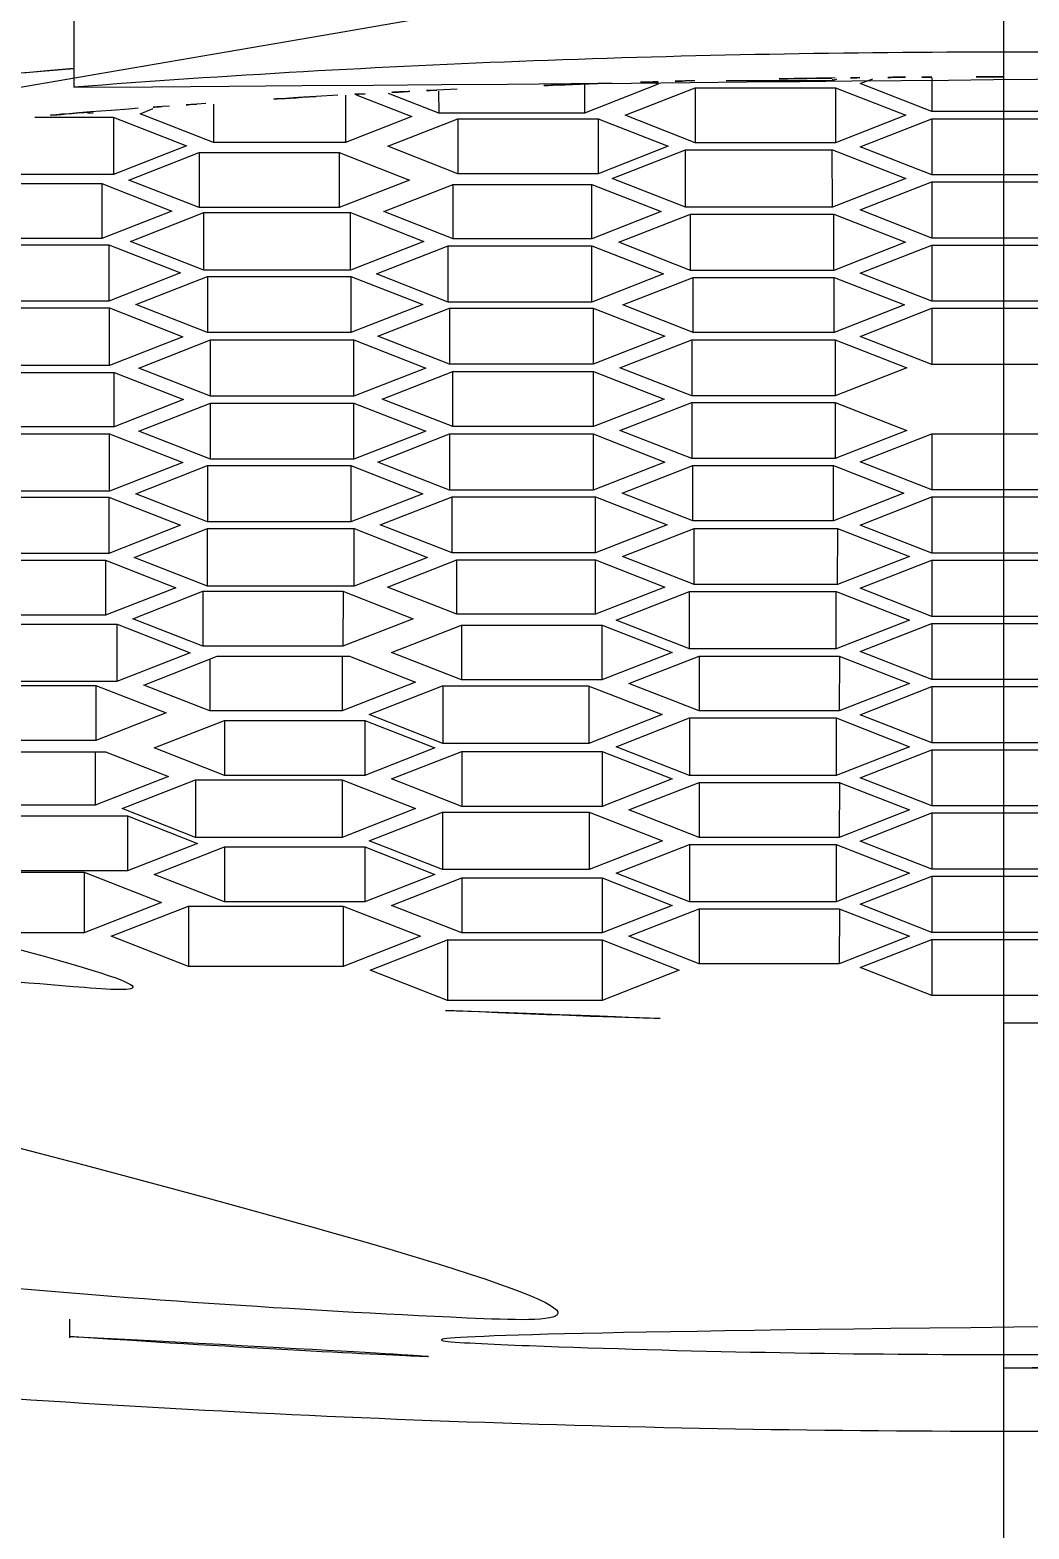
# Model space of a CAD drawing. Extents: x 16296660632 to 16296672714, y -37409619871 to -37409617455.
# Drawn here: x 16296672306.035 to 16296672309.251, y -37409617779.189 to -37409617774.366 of the extents above; entities that cross this region are included whole.
import ezdxf

# ---------------------------------------------------------------- set-up
doc = ezdxf.new("R2010")
doc.units = 0
doc.header["$LTSCALE"] = 10
doc.header["$MEASUREMENT"] = 0
doc.linetypes.add('ACAD_ISO08W100', pattern=[36, 24, -3, 6, -3])
doc.layers.get('0').update_dxf_attribs({"linetype": 'CONTINUOUS'})
doc.layers.add('02___PRT_ALL_AXES', color=7, linetype='CONTINUOUS')

msp = doc.modelspace()

# ---------------------------------------------------------------- linework, layer by layer
at = {"color": 1, "linetype": 'ACAD_ISO08W100'}
msp.add_line((16296672309.16987, -37409617879.889519), (16296672309.16987, -37409617691.184967), dxfattribs=at)
at = {"color": 7, "linetype": 'Continuous'}
for p, q in [((16296672306.176279, -37409617774.108276), (16296672306.176279, -37409617774.550423)), ((16296672307.35092, -37409617774.563232), (16296672307.35096, -37409617774.633377)), ((16296672307.820499, -37409617774.542938), (16296672307.820539, -37409617774.633377)), ((16296672308.057989, -37409617774.540459), (16296672307.820539, -37409617774.633377)), ((16296672307.951229, -37409617774.640633), (16296672308.176991, -37409617774.552277)), ((16296672308.040091, -37409617774.533447), (16296672308.057989, -37409617774.540459)), ((16296672308.176901, -37409617774.552277), (16296672308.176991, -37409617774.728981)), ((16296672308.176991, -37409617774.552277), (16296672308.62851, -37409617774.552277)), ((16296672308.61816, -37409617774.529678), (16296672308.275869, -37409617774.529678)), ((16296672308.618151, -37409617774.524803), (16296672308.61816, -37409617774.529678)), ((16296672308.63109, -37409617774.52462), (16296672308.61816, -37409617774.529678)), ((16296672308.628429, -37409617774.552277), (16296672308.62851, -37409617774.728981)), ((16296672308.62851, -37409617774.552277), (16296672308.854271, -37409617774.640633)), ((16296672308.707991, -37409617774.538696), (16296672308.74822, -37409617774.522949)), ((16296672308.938931, -37409617774.629066), (16296672308.707991, -37409617774.538696)), ((16296672308.938931, -37409617774.520233), (16296672308.938931, -37409617774.629066)), ((16296672306.625629, -37409617774.604622), (16296672306.62569, -37409617774.727997)), ((16296672307.05139, -37409617774.576172), (16296672307.05147, -37409617774.727997)), ((16296672307.085529, -37409617774.574699), (16296672307.264351, -37409617774.644676)), ((16296672307.35096, -37409617774.633377), (16296672307.18952, -37409617774.570213)), ((16296672306.051291, -37409617774.646889), (16296672306.302971, -37409617774.646889)), ((16296672306.235649, -37409617774.63443), (16296672306.220619, -37409617774.63443)), ((16296672306.23913, -37409617774.633057), (16296672306.235649, -37409617774.63443)), ((16296672306.302971, -37409617774.646889), (16296672306.539089, -37409617774.739304)), ((16296672306.304211, -37409617774.646889), (16296672306.3043, -37409617774.831177)), ((16296672306.38958, -37409617774.63559), (16296672306.432369, -37409617774.618843)), ((16296672306.62569, -37409617774.727997), (16296672306.38958, -37409617774.63559)), ((16296672307.264351, -37409617774.644676), (16296672307.05147, -37409617774.727997)), ((16296672307.186781, -37409617774.74028), (16296672307.412251, -37409617774.652039)), ((16296672307.820539, -37409617774.633377), (16296672307.35096, -37409617774.633377)), ((16296672307.412251, -37409617774.652039), (16296672307.86434, -37409617774.652039)), ((16296672307.412451, -37409617774.652039), (16296672307.41254, -37409617774.828644)), ((16296672307.86434, -37409617774.652039), (16296672308.090111, -37409617774.740387)), ((16296672307.86454, -37409617774.652039), (16296672307.86463, -37409617774.828644)), ((16296672308.176991, -37409617774.728981), (16296672307.951229, -37409617774.640633)), ((16296672308.854271, -37409617774.640633), (16296672308.62851, -37409617774.728981)), ((16296672308.707991, -37409617774.74205), (16296672308.938931, -37409617774.651672)), ((16296672309.40081, -37409617774.629066), (16296672308.938931, -37409617774.629066)), ((16296672308.938931, -37409617774.651672), (16296672309.40081, -37409617774.651672)), ((16296672308.938931, -37409617774.651672), (16296672308.938931, -37409617774.832443)), ((16296672306.539089, -37409617774.739304), (16296672306.3043, -37409617774.831177)), ((16296672307.05147, -37409617774.727997), (16296672306.62569, -37409617774.727997)), ((16296672307.41254, -37409617774.828644), (16296672307.186781, -37409617774.74028)), ((16296672308.090111, -37409617774.740387), (16296672307.86463, -37409617774.828644)), ((16296672307.9098, -37409617774.843987), (16296672308.14592, -37409617774.751579)), ((16296672308.14592, -37409617774.936394), (16296672308.14583, -37409617774.751579)), ((16296672308.14592, -37409617774.751579), (16296672308.61816, -37409617774.751579)), ((16296672308.62851, -37409617774.728981), (16296672308.176991, -37409617774.728981)), ((16296672308.618151, -37409617774.936394), (16296672308.618059, -37409617774.751579)), ((16296672308.61816, -37409617774.751579), (16296672308.854271, -37409617774.843987)), ((16296672308.938931, -37409617774.832443), (16296672308.707991, -37409617774.74205)), ((16296672306.353889, -37409617774.849083), (16296672306.579941, -37409617774.76062)), ((16296672306.579571, -37409617774.76062), (16296672306.579651, -37409617774.937439)), ((16296672306.579941, -37409617774.76062), (16296672307.03089, -37409617774.76062)), ((16296672307.030519, -37409617774.76062), (16296672307.030609, -37409617774.937439)), ((16296672307.03089, -37409617774.76062), (16296672307.256651, -37409617774.848969)), ((16296672306.3043, -37409617774.831177), (16296672305.829411, -37409617774.831177)), ((16296672306.579651, -37409617774.937439), (16296672306.353889, -37409617774.849083)), ((16296672307.256651, -37409617774.848969), (16296672307.030609, -37409617774.937439)), ((16296672307.86463, -37409617774.828644), (16296672307.41254, -37409617774.828644)), ((16296672308.14592, -37409617774.936394), (16296672307.9098, -37409617774.843987)), ((16296672308.854271, -37409617774.843987), (16296672308.618151, -37409617774.936394)), ((16296672309.40081, -37409617774.832443), (16296672308.938931, -37409617774.832443)), ((16296672305.815201, -37409617774.860382), (16296672306.26672, -37409617774.860382)), ((16296672306.26663, -37409617774.860382), (16296672306.26672, -37409617775.037086)), ((16296672306.26672, -37409617774.860382), (16296672306.492479, -37409617774.948738)), ((16296672307.17403, -37409617774.950706), (16296672307.39728, -37409617774.863327)), ((16296672307.39728, -37409617775.038071), (16296672307.39719, -37409617774.863327)), ((16296672307.39728, -37409617774.863327), (16296672307.843769, -37409617774.863327)), ((16296672307.843769, -37409617775.038071), (16296672307.843679, -37409617774.863327)), ((16296672307.843769, -37409617774.863327), (16296672308.067011, -37409617774.950706)), ((16296672308.707991, -37409617774.945412), (16296672308.938931, -37409617774.855026)), ((16296672308.938931, -37409617774.855026), (16296672309.40081, -37409617774.855026)), ((16296672308.938931, -37409617774.855026), (16296672308.938931, -37409617775.035789)), ((16296672306.492479, -37409617774.948738), (16296672306.26672, -37409617775.037086)), ((16296672307.030609, -37409617774.937439), (16296672306.579651, -37409617774.937439)), ((16296672308.618151, -37409617774.936394), (16296672308.14592, -37409617774.936394)), ((16296672308.938931, -37409617775.035789), (16296672308.707991, -37409617774.945412)), ((16296672306.3585, -37409617775.046356), (16296672306.59462, -37409617774.953949)), ((16296672306.59462, -37409617775.138771), (16296672306.59453, -37409617774.953949)), ((16296672306.59462, -37409617774.953949), (16296672307.06686, -37409617774.953949)), ((16296672307.06686, -37409617775.138771), (16296672307.066771, -37409617774.953949)), ((16296672307.06686, -37409617774.953949), (16296672307.30298, -37409617775.046356)), ((16296672307.39728, -37409617775.038071), (16296672307.17403, -37409617774.950706)), ((16296672308.067011, -37409617774.950706), (16296672307.843769, -37409617775.038071)), ((16296672307.93037, -37409617775.04937), (16296672308.16131, -37409617774.958992)), ((16296672308.16131, -37409617775.139763), (16296672308.161221, -37409617774.958992)), ((16296672308.16131, -37409617774.958992), (16296672308.62319, -37409617774.958992)), ((16296672308.62319, -37409617775.139763), (16296672308.6231, -37409617774.958992)), ((16296672308.62319, -37409617774.958992), (16296672308.85413, -37409617775.04937)), ((16296672306.26672, -37409617775.037086), (16296672305.815201, -37409617775.037086)), ((16296672307.843769, -37409617775.038071), (16296672307.39728, -37409617775.038071)), ((16296672309.40081, -37409617775.035789), (16296672308.938931, -37409617775.035789)), ((16296672305.827271, -37409617775.057602), (16296672306.28915, -37409617775.057602)), ((16296672306.28924, -37409617775.057602), (16296672306.28915, -37409617775.238373)), ((16296672306.28915, -37409617775.057602), (16296672306.52009, -37409617775.14798)), ((16296672306.59462, -37409617775.138771), (16296672306.3585, -37409617775.046356)), ((16296672307.30298, -37409617775.046356), (16296672307.06686, -37409617775.138771)), ((16296672307.15094, -37409617775.151047), (16296672307.38188, -37409617775.060669)), ((16296672307.38188, -37409617775.241432), (16296672307.3818, -37409617775.060669)), ((16296672307.38188, -37409617775.060669), (16296672307.843769, -37409617775.060669)), ((16296672307.843769, -37409617775.241432), (16296672307.843679, -37409617775.060669)), ((16296672307.843769, -37409617775.060669), (16296672308.074711, -37409617775.151047)), ((16296672308.16131, -37409617775.139763), (16296672307.93037, -37409617775.04937)), ((16296672308.85413, -37409617775.04937), (16296672308.62319, -37409617775.139763)), ((16296672308.707991, -37409617775.148773), (16296672308.938931, -37409617775.058388)), ((16296672308.938931, -37409617775.058388), (16296672309.40081, -37409617775.058388)), ((16296672308.938931, -37409617775.058388), (16296672308.938931, -37409617775.239151)), ((16296672307.06686, -37409617775.138771), (16296672306.59462, -37409617775.138771)), ((16296672308.62319, -37409617775.139763), (16296672308.16131, -37409617775.139763)), ((16296672306.52009, -37409617775.14798), (16296672306.28915, -37409617775.238373)), ((16296672306.375759, -37409617775.249657), (16296672306.606701, -37409617775.159279)), ((16296672306.606701, -37409617775.159279), (16296672307.068581, -37409617775.159279)), ((16296672306.606779, -37409617775.159279), (16296672306.606701, -37409617775.340042)), ((16296672307.06867, -37409617775.159279), (16296672307.068581, -37409617775.340042)), ((16296672307.068581, -37409617775.159279), (16296672307.29952, -37409617775.249657)), ((16296672307.38188, -37409617775.241432), (16296672307.15094, -37409617775.151047)), ((16296672308.074711, -37409617775.151047), (16296672307.843769, -37409617775.241432)), ((16296672307.94396, -37409617775.251068), (16296672308.17066, -37409617775.162354)), ((16296672308.17066, -37409617775.162354), (16296672308.62405, -37409617775.162354)), ((16296672308.17066, -37409617775.33979), (16296672308.17066, -37409617775.162354)), ((16296672308.62405, -37409617775.33979), (16296672308.62405, -37409617775.162354)), ((16296672308.62405, -37409617775.162354), (16296672308.85074, -37409617775.251068)), ((16296672308.938931, -37409617775.239151), (16296672308.707991, -37409617775.148773)), ((16296672306.28915, -37409617775.238373), (16296672305.827271, -37409617775.238373)), ((16296672305.818859, -37409617775.260696), (16296672306.2911, -37409617775.260696)), ((16296672306.2911, -37409617775.445518), (16296672306.2911, -37409617775.260696)), ((16296672306.2911, -37409617775.260696), (16296672306.52722, -37409617775.353111)), ((16296672306.606701, -37409617775.340042), (16296672306.375759, -37409617775.249657)), ((16296672307.29952, -37409617775.249657), (16296672307.068581, -37409617775.340042)), ((16296672307.15518, -37409617775.351341), (16296672307.38612, -37409617775.260963)), ((16296672307.843769, -37409617775.241432), (16296672307.38188, -37409617775.241432)), ((16296672307.38612, -37409617775.260963), (16296672307.848, -37409617775.260963)), ((16296672307.386209, -37409617775.260963), (16296672307.38612, -37409617775.441719)), ((16296672307.848089, -37409617775.260963), (16296672307.848, -37409617775.441719)), ((16296672307.848, -37409617775.260963), (16296672308.078939, -37409617775.351341)), ((16296672308.17066, -37409617775.33979), (16296672307.94396, -37409617775.251068)), ((16296672308.85074, -37409617775.251068), (16296672308.62405, -37409617775.33979)), ((16296672308.707991, -37409617775.352127), (16296672308.938931, -37409617775.261749)), ((16296672309.40081, -37409617775.239151), (16296672308.938931, -37409617775.239151)), ((16296672308.938931, -37409617775.261749), (16296672309.40081, -37409617775.261749)), ((16296672308.938931, -37409617775.261749), (16296672308.938931, -37409617775.442497)), ((16296672306.52722, -37409617775.353111), (16296672306.2911, -37409617775.445518)), ((16296672306.385401, -37409617775.453796), (16296672306.616341, -37409617775.363426)), ((16296672307.068581, -37409617775.340042), (16296672306.606701, -37409617775.340042)), ((16296672306.616341, -37409617775.363426), (16296672307.07822, -37409617775.363426)), ((16296672306.616341, -37409617775.544189), (16296672306.616341, -37409617775.363426)), ((16296672307.07822, -37409617775.544189), (16296672307.07822, -37409617775.363426)), ((16296672307.07822, -37409617775.363426), (16296672307.30916, -37409617775.453796)), ((16296672307.38612, -37409617775.441719), (16296672307.15518, -37409617775.351341)), ((16296672308.078939, -37409617775.351341), (16296672307.848, -37409617775.441719)), ((16296672307.934601, -37409617775.453018), (16296672308.165541, -37409617775.36264)), ((16296672308.165541, -37409617775.36264), (16296672308.62742, -37409617775.36264)), ((16296672308.16563, -37409617775.36264), (16296672308.165541, -37409617775.543404)), ((16296672308.62405, -37409617775.33979), (16296672308.17066, -37409617775.33979)), ((16296672308.62751, -37409617775.36264), (16296672308.62742, -37409617775.543404)), ((16296672308.62742, -37409617775.36264), (16296672308.85836, -37409617775.453018)), ((16296672308.938931, -37409617775.442497), (16296672308.707991, -37409617775.352127)), ((16296672306.2911, -37409617775.445518), (16296672305.818859, -37409617775.445518)), ((16296672305.860001, -37409617775.468117), (16296672306.30649, -37409617775.468117)), ((16296672306.30649, -37409617775.642853), (16296672306.30649, -37409617775.468117)), ((16296672306.30649, -37409617775.468117), (16296672306.529739, -37409617775.555481)), ((16296672306.616341, -37409617775.544189), (16296672306.385401, -37409617775.453796)), ((16296672307.30916, -37409617775.453796), (16296672307.07822, -37409617775.544189)), ((16296672307.1695, -37409617775.553658), (16296672307.396191, -37409617775.464943)), ((16296672307.848, -37409617775.441719), (16296672307.38612, -37409617775.441719)), ((16296672307.396191, -37409617775.464943), (16296672307.849581, -37409617775.464943)), ((16296672307.396191, -37409617775.642372), (16296672307.39628, -37409617775.464943)), ((16296672307.849581, -37409617775.642372), (16296672307.84967, -37409617775.464943)), ((16296672307.849581, -37409617775.464943), (16296672308.076281, -37409617775.553658)), ((16296672308.165541, -37409617775.543404), (16296672307.934601, -37409617775.453018)), ((16296672308.85836, -37409617775.453018), (16296672308.62742, -37409617775.543404)), ((16296672309.40081, -37409617775.442497), (16296672308.938931, -37409617775.442497)), ((16296672306.529739, -37409617775.555481), (16296672306.30649, -37409617775.642853)), ((16296672306.385401, -37409617775.657173), (16296672306.616341, -37409617775.56678)), ((16296672307.07822, -37409617775.544189), (16296672306.616341, -37409617775.544189)), ((16296672306.616341, -37409617775.56678), (16296672307.07822, -37409617775.56678)), ((16296672306.616341, -37409617775.747543), (16296672306.616341, -37409617775.56678)), ((16296672307.07822, -37409617775.747543), (16296672307.07822, -37409617775.56678)), ((16296672307.07822, -37409617775.56678), (16296672307.30916, -37409617775.657173)), ((16296672307.396191, -37409617775.642372), (16296672307.1695, -37409617775.553658)), ((16296672308.076281, -37409617775.553658), (16296672307.849581, -37409617775.642372)), ((16296672307.934601, -37409617775.6548), (16296672308.165541, -37409617775.564423)), ((16296672308.62742, -37409617775.543404), (16296672308.165541, -37409617775.543404)), ((16296672308.165541, -37409617775.564423), (16296672308.62742, -37409617775.564423)), ((16296672308.16563, -37409617775.564423), (16296672308.165541, -37409617775.745178)), ((16296672308.62751, -37409617775.564423), (16296672308.62742, -37409617775.745178)), ((16296672308.62742, -37409617775.564423), (16296672308.85836, -37409617775.6548)), ((16296672305.818859, -37409617775.665451), (16296672306.2911, -37409617775.665451)), ((16296672306.30649, -37409617775.642853), (16296672305.860001, -37409617775.642853)), ((16296672306.2911, -37409617775.850273), (16296672306.2911, -37409617775.665451)), ((16296672306.2911, -37409617775.665451), (16296672306.52722, -37409617775.757858)), ((16296672306.616341, -37409617775.747543), (16296672306.385401, -37409617775.657173)), ((16296672307.30916, -37409617775.657173), (16296672307.07822, -37409617775.747543)), ((16296672307.15518, -37409617775.756477), (16296672307.38612, -37409617775.6661)), ((16296672307.38612, -37409617775.6661), (16296672307.848, -37409617775.6661)), ((16296672307.386209, -37409617775.6661), (16296672307.38612, -37409617775.846863)), ((16296672307.849581, -37409617775.642372), (16296672307.396191, -37409617775.642372)), ((16296672307.848089, -37409617775.6661), (16296672307.848, -37409617775.846863)), ((16296672307.848, -37409617775.6661), (16296672308.078939, -37409617775.756477)), ((16296672308.165541, -37409617775.745178), (16296672307.934601, -37409617775.6548)), ((16296672308.85836, -37409617775.6548), (16296672308.62742, -37409617775.745178)), ((16296672308.707991, -37409617775.755692), (16296672308.938931, -37409617775.665314)), ((16296672308.938931, -37409617775.665314), (16296672309.40081, -37409617775.665314)), ((16296672308.938931, -37409617775.665314), (16296672308.938931, -37409617775.846069)), ((16296672306.52722, -37409617775.757858), (16296672306.2911, -37409617775.850273)), ((16296672306.375759, -37409617775.858147), (16296672306.606701, -37409617775.767776)), ((16296672306.606701, -37409617775.767776), (16296672307.068581, -37409617775.767776)), ((16296672306.606791, -37409617775.767776), (16296672306.606701, -37409617775.94854)), ((16296672307.07822, -37409617775.747543), (16296672306.616341, -37409617775.747543)), ((16296672307.06867, -37409617775.767776), (16296672307.068581, -37409617775.94854)), ((16296672307.068581, -37409617775.767776), (16296672307.29952, -37409617775.858147)), ((16296672307.38612, -37409617775.846863), (16296672307.15518, -37409617775.756477)), ((16296672308.078939, -37409617775.756477), (16296672307.848, -37409617775.846863)), ((16296672307.942011, -37409617775.856499), (16296672308.168711, -37409617775.767776)), ((16296672308.62742, -37409617775.745178), (16296672308.165541, -37409617775.745178)), ((16296672308.168711, -37409617775.767776), (16296672308.622101, -37409617775.767776)), ((16296672308.168711, -37409617775.945213), (16296672308.1688, -37409617775.767776)), ((16296672308.622101, -37409617775.945213), (16296672308.622181, -37409617775.767776)), ((16296672308.622101, -37409617775.767776), (16296672308.848789, -37409617775.856499)), ((16296672308.938931, -37409617775.846069), (16296672308.707991, -37409617775.755692)), ((16296672306.2911, -37409617775.850273), (16296672305.818859, -37409617775.850273)), ((16296672306.606701, -37409617775.94854), (16296672306.375759, -37409617775.858147)), ((16296672307.29952, -37409617775.858147), (16296672307.068581, -37409617775.94854)), ((16296672307.848, -37409617775.846863), (16296672307.38612, -37409617775.846863)), ((16296672308.168711, -37409617775.945213), (16296672307.942011, -37409617775.856499)), ((16296672308.848789, -37409617775.856499), (16296672308.622101, -37409617775.945213)), ((16296672309.40081, -37409617775.846069), (16296672308.938931, -37409617775.846069)), ((16296672305.827271, -37409617775.869453), (16296672306.28915, -37409617775.869453)), ((16296672306.28924, -37409617775.869453), (16296672306.28915, -37409617776.050217)), ((16296672306.28915, -37409617775.869453), (16296672306.52009, -37409617775.959839)), ((16296672307.163019, -37409617775.958344), (16296672307.393961, -37409617775.867973)), ((16296672307.393961, -37409617775.867973), (16296672307.855841, -37409617775.867973)), ((16296672307.393961, -37409617776.048721), (16296672307.394051, -37409617775.867973)), ((16296672307.855841, -37409617776.048721), (16296672307.85593, -37409617775.867973)), ((16296672307.855841, -37409617775.867973), (16296672308.086781, -37409617775.958344)), ((16296672308.707991, -37409617775.959053), (16296672308.938931, -37409617775.868668)), ((16296672308.938931, -37409617775.868668), (16296672309.40081, -37409617775.868668)), ((16296672308.938931, -37409617775.868668), (16296672308.938931, -37409617776.049431)), ((16296672306.52009, -37409617775.959839), (16296672306.28915, -37409617776.050217)), ((16296672307.068581, -37409617775.94854), (16296672306.606701, -37409617775.94854)), ((16296672307.393961, -37409617776.048721), (16296672307.163019, -37409617775.958344)), ((16296672308.086781, -37409617775.958344), (16296672307.855841, -37409617776.048721)), ((16296672308.622101, -37409617775.945213), (16296672308.168711, -37409617775.945213)), ((16296672308.938931, -37409617776.049431), (16296672308.707991, -37409617775.959053)), ((16296672306.370581, -37409617776.063026), (16296672306.606701, -37409617775.970627)), ((16296672306.606701, -37409617775.970627), (16296672307.078939, -37409617775.970627)), ((16296672306.606701, -37409617776.155441), (16296672306.606791, -37409617775.970627)), ((16296672307.078939, -37409617776.155441), (16296672307.079029, -37409617775.970627)), ((16296672307.078939, -37409617775.970627), (16296672307.31505, -37409617776.063026)), ((16296672307.94244, -37409617776.06002), (16296672308.17338, -37409617775.969643)), ((16296672308.17338, -37409617775.969643), (16296672308.635269, -37409617775.969643)), ((16296672308.173389, -37409617776.150414), (16296672308.17347, -37409617775.969643)), ((16296672308.635269, -37409617776.150414), (16296672308.635349, -37409617775.969643)), ((16296672308.635269, -37409617775.969643), (16296672308.866211, -37409617776.06002)), ((16296672306.28915, -37409617776.050217), (16296672305.827271, -37409617776.050217)), ((16296672307.855841, -37409617776.048721), (16296672307.393961, -37409617776.048721)), ((16296672309.40081, -37409617776.049431), (16296672308.938931, -37409617776.049431)), ((16296672305.827271, -37409617776.072304), (16296672306.278799, -37409617776.072304)), ((16296672306.278879, -37409617776.072304), (16296672306.278799, -37409617776.249023)), ((16296672306.278799, -37409617776.072304), (16296672306.50456, -37409617776.16066)), ((16296672306.606701, -37409617776.155441), (16296672306.370581, -37409617776.063026)), ((16296672307.31505, -37409617776.063026), (16296672307.078939, -37409617776.155441)), ((16296672307.18611, -37409617776.158691), (16296672307.409349, -37409617776.07132)), ((16296672307.409349, -37409617776.07132), (16296672307.855841, -37409617776.07132)), ((16296672307.409349, -37409617776.246063), (16296672307.409439, -37409617776.07132)), ((16296672307.855841, -37409617776.246063), (16296672307.85593, -37409617776.07132)), ((16296672307.855841, -37409617776.07132), (16296672308.07909, -37409617776.158691)), ((16296672308.173389, -37409617776.150414), (16296672307.94244, -37409617776.06002)), ((16296672308.866211, -37409617776.06002), (16296672308.635269, -37409617776.150414)), ((16296672308.707991, -37409617776.162407), (16296672308.938931, -37409617776.072029)), ((16296672308.938931, -37409617776.072029), (16296672309.40081, -37409617776.072029)), ((16296672308.938931, -37409617776.072029), (16296672308.938931, -37409617776.252777)), ((16296672308.635269, -37409617776.150414), (16296672308.173389, -37409617776.150414)), ((16296672306.50456, -37409617776.16066), (16296672306.278799, -37409617776.249023)), ((16296672306.365971, -37409617776.260307), (16296672306.59173, -37409617776.171959)), ((16296672306.59173, -37409617776.171959), (16296672307.042681, -37409617776.171959)), ((16296672306.5921, -37409617776.171959), (16296672306.59201, -37409617776.348778)), ((16296672307.078939, -37409617776.155441), (16296672306.606701, -37409617776.155441)), ((16296672307.042681, -37409617776.171959), (16296672307.26873, -37409617776.260422)), ((16296672307.043051, -37409617776.171959), (16296672307.042971, -37409617776.348778)), ((16296672307.409349, -37409617776.246063), (16296672307.18611, -37409617776.158691)), ((16296672308.07909, -37409617776.158691), (16296672307.855841, -37409617776.246063)), ((16296672307.921881, -37409617776.265404), (16296672308.158001, -37409617776.172997)), ((16296672308.158001, -37409617776.172997), (16296672308.63023, -37409617776.172997)), ((16296672308.158001, -37409617776.357819), (16296672308.158079, -37409617776.172997)), ((16296672308.63023, -37409617776.357819), (16296672308.63032, -37409617776.172997)), ((16296672308.63023, -37409617776.172997), (16296672308.86635, -37409617776.265404)), ((16296672308.938931, -37409617776.252777), (16296672308.707991, -37409617776.162407)), ((16296672306.278799, -37409617776.249023), (16296672305.827271, -37409617776.249023)), ((16296672307.855841, -37409617776.246063), (16296672307.409349, -37409617776.246063)), ((16296672305.84148, -37409617776.278214), (16296672306.31638, -37409617776.278214)), ((16296672306.31514, -37409617776.278214), (16296672306.31505, -37409617776.462509)), ((16296672306.31638, -37409617776.278214), (16296672306.55117, -37409617776.370087)), ((16296672306.59201, -37409617776.348778), (16296672306.365971, -37409617776.260307)), ((16296672307.26873, -37409617776.260422), (16296672307.042971, -37409617776.348778)), ((16296672307.198851, -37409617776.36911), (16296672307.42461, -37409617776.280762)), ((16296672307.424419, -37409617776.280762), (16296672307.42433, -37409617776.457359)), ((16296672307.42461, -37409617776.280762), (16296672307.876699, -37409617776.280762)), ((16296672307.876511, -37409617776.280762), (16296672307.876419, -37409617776.457359)), ((16296672307.876699, -37409617776.280762), (16296672308.10218, -37409617776.369003)), ((16296672308.158001, -37409617776.357819), (16296672307.921881, -37409617776.265404)), ((16296672308.86635, -37409617776.265404), (16296672308.63023, -37409617776.357819)), ((16296672308.707991, -37409617776.365761), (16296672308.938931, -37409617776.275383)), ((16296672309.40081, -37409617776.252777), (16296672308.938931, -37409617776.252777)), ((16296672308.938931, -37409617776.275383), (16296672309.40081, -37409617776.275383)), ((16296672308.938931, -37409617776.275383), (16296672308.938931, -37409617776.456146)), ((16296672306.55117, -37409617776.370087), (16296672306.31505, -37409617776.462509)), ((16296672306.401649, -37409617776.473801), (16296672306.63777, -37409617776.381393)), ((16296672307.042971, -37409617776.348778), (16296672306.59201, -37409617776.348778)), ((16296672306.61462, -37409617776.390457), (16296672306.61454, -37409617776.557121)), ((16296672306.63777, -37409617776.381393), (16296672307.063551, -37409617776.381393)), ((16296672307.0404, -37409617776.381393), (16296672307.04031, -37409617776.557121)), ((16296672307.063551, -37409617776.381393), (16296672307.27643, -37409617776.464706)), ((16296672307.42433, -37409617776.457359), (16296672307.198851, -37409617776.36911)), ((16296672308.10218, -37409617776.369003), (16296672307.876419, -37409617776.457359)), ((16296672307.96331, -37409617776.468773), (16296672308.18907, -37409617776.380409)), ((16296672308.63023, -37409617776.357819), (16296672308.158001, -37409617776.357819)), ((16296672308.18907, -37409617776.380409), (16296672308.640591, -37409617776.380409)), ((16296672308.189159, -37409617776.380409), (16296672308.18907, -37409617776.557121)), ((16296672308.64068, -37409617776.380409), (16296672308.640591, -37409617776.557121)), ((16296672308.640591, -37409617776.380409), (16296672308.86635, -37409617776.468773)), ((16296672308.938931, -37409617776.456146), (16296672308.707991, -37409617776.365761)), ((16296672305.7962, -37409617776.474968), (16296672306.247721, -37409617776.474968)), ((16296672306.31505, -37409617776.462509), (16296672305.84016, -37409617776.462509)), ((16296672306.24781, -37409617776.474968), (16296672306.247721, -37409617776.651672)), ((16296672306.247721, -37409617776.474968), (16296672306.47349, -37409617776.563316)), ((16296672306.61454, -37409617776.557121), (16296672306.401649, -37409617776.473801)), ((16296672307.27643, -37409617776.464706), (16296672307.04031, -37409617776.557121)), ((16296672307.126921, -37409617776.56842), (16296672307.363041, -37409617776.476013)), ((16296672307.363041, -37409617776.476013), (16296672307.832621, -37409617776.476013)), ((16296672307.36445, -37409617776.476013), (16296672307.364361, -37409617776.661346)), ((16296672307.876419, -37409617776.457359), (16296672307.42433, -37409617776.457359)), ((16296672307.832621, -37409617776.476013), (16296672308.070061, -37409617776.568939)), ((16296672307.83404, -37409617776.476013), (16296672307.83395, -37409617776.661346)), ((16296672308.18907, -37409617776.557121), (16296672307.96331, -37409617776.468773)), ((16296672308.86635, -37409617776.468773), (16296672308.640591, -37409617776.557121)), ((16296672308.707991, -37409617776.569122), (16296672308.938931, -37409617776.478737)), ((16296672309.40081, -37409617776.456146), (16296672308.938931, -37409617776.456146)), ((16296672308.938931, -37409617776.478737), (16296672309.40081, -37409617776.478737)), ((16296672308.938931, -37409617776.478737), (16296672308.938931, -37409617776.6595)), ((16296672306.47349, -37409617776.563316), (16296672306.247721, -37409617776.651672)), ((16296672306.435539, -37409617776.676178), (16296672306.661289, -37409617776.587822)), ((16296672307.04031, -37409617776.557121), (16296672306.61454, -37409617776.557121)), ((16296672306.661289, -37409617776.587822), (16296672307.11282, -37409617776.587822)), ((16296672306.661381, -37409617776.587822), (16296672306.661301, -37409617776.764526)), ((16296672307.112909, -37409617776.587822), (16296672307.11282, -37409617776.764526)), ((16296672307.11282, -37409617776.587822), (16296672307.338579, -37409617776.676178)), ((16296672307.364361, -37409617776.661346), (16296672307.126921, -37409617776.56842)), ((16296672308.070061, -37409617776.568939), (16296672307.83395, -37409617776.661346)), ((16296672307.921881, -37409617776.672119), (16296672308.158001, -37409617776.579712)), ((16296672308.158001, -37409617776.579712), (16296672308.63023, -37409617776.579712)), ((16296672308.158091, -37409617776.579712), (16296672308.158001, -37409617776.764526)), ((16296672308.640591, -37409617776.557121), (16296672308.18907, -37409617776.557121)), ((16296672308.63032, -37409617776.579712), (16296672308.63023, -37409617776.764526)), ((16296672308.63023, -37409617776.579712), (16296672308.86635, -37409617776.672119)), ((16296672308.938931, -37409617776.6595), (16296672308.707991, -37409617776.569122)), ((16296672306.247721, -37409617776.651672), (16296672305.7962, -37409617776.651672)), ((16296672306.661301, -37409617776.764526), (16296672306.435539, -37409617776.676178)), ((16296672307.338579, -37409617776.676178), (16296672307.11282, -37409617776.764526)), ((16296672307.83395, -37409617776.661346), (16296672307.364361, -37409617776.661346)), ((16296672308.158001, -37409617776.764526), (16296672307.921881, -37409617776.672119)), ((16296672308.86635, -37409617776.672119), (16296672308.63023, -37409617776.764526)), ((16296672308.707991, -37409617776.772476), (16296672308.938931, -37409617776.682098)), ((16296672309.40081, -37409617776.6595), (16296672308.938931, -37409617776.6595)), ((16296672308.938931, -37409617776.682098), (16296672309.40081, -37409617776.682098)), ((16296672308.938931, -37409617776.682098), (16296672308.938931, -37409617776.862862)), ((16296672305.87389, -37409617776.688461), (16296672306.27894, -37409617776.688461)), ((16296672306.24544, -37409617776.688461), (16296672306.24535, -37409617776.86013)), ((16296672306.27894, -37409617776.688461), (16296672306.48147, -37409617776.767723)), ((16296672307.199421, -37409617776.775833), (16296672307.42518, -37409617776.687477)), ((16296672307.42518, -37409617776.687477), (16296672307.876711, -37409617776.687477)), ((16296672307.42527, -37409617776.687477), (16296672307.42518, -37409617776.864182)), ((16296672307.876789, -37409617776.687477), (16296672307.876711, -37409617776.864182)), ((16296672307.876711, -37409617776.687477), (16296672308.10247, -37409617776.775833)), ((16296672306.48147, -37409617776.767723), (16296672306.24535, -37409617776.86013)), ((16296672306.331961, -37409617776.871429), (16296672306.568081, -37409617776.779007)), ((16296672306.568081, -37409617776.779007), (16296672307.04031, -37409617776.779007)), ((16296672306.568171, -37409617776.779007), (16296672306.568081, -37409617776.963837)), ((16296672307.11282, -37409617776.764526), (16296672306.661301, -37409617776.764526)), ((16296672307.040409, -37409617776.779007), (16296672307.04031, -37409617776.963837)), ((16296672307.04031, -37409617776.779007), (16296672307.27643, -37409617776.871429)), ((16296672307.42518, -37409617776.864182), (16296672307.199421, -37409617776.775833)), ((16296672308.10247, -37409617776.775833), (16296672307.876711, -37409617776.864182)), ((16296672308.63023, -37409617776.764526), (16296672308.158001, -37409617776.764526)), ((16296672308.938931, -37409617776.862862), (16296672308.707991, -37409617776.772476)), ((16296672307.96331, -37409617776.875481), (16296672308.18907, -37409617776.787117)), ((16296672308.18907, -37409617776.787117), (16296672308.640591, -37409617776.787117)), ((16296672308.189159, -37409617776.787117), (16296672308.18907, -37409617776.963837)), ((16296672308.64068, -37409617776.787117), (16296672308.640591, -37409617776.963837)), ((16296672308.640591, -37409617776.787117), (16296672308.86635, -37409617776.875481)), ((16296672306.24535, -37409617776.86013), (16296672305.8403, -37409617776.86013)), ((16296672306.568081, -37409617776.963837), (16296672306.331961, -37409617776.871429)), ((16296672307.27643, -37409617776.871429), (16296672307.04031, -37409617776.963837)), ((16296672307.876711, -37409617776.864182), (16296672307.42518, -37409617776.864182)), ((16296672308.18907, -37409617776.963837), (16296672307.96331, -37409617776.875481)), ((16296672308.86635, -37409617776.875481), (16296672308.640591, -37409617776.963837)), ((16296672309.40081, -37409617776.862862), (16296672308.938931, -37409617776.862862)), ((16296672305.897409, -37409617776.894882), (16296672306.34893, -37409617776.894882)), ((16296672306.34902, -37409617776.894882), (16296672306.34893, -37409617777.071587)), ((16296672306.34893, -37409617776.894882), (16296672306.57469, -37409617776.983238)), ((16296672307.126921, -37409617776.975143), (16296672307.363041, -37409617776.882721)), ((16296672307.363041, -37409617776.882721), (16296672307.83527, -37409617776.882721)), ((16296672307.363131, -37409617776.882721), (16296672307.363041, -37409617777.067543)), ((16296672307.835369, -37409617776.882721), (16296672307.83527, -37409617777.067543)), ((16296672307.83527, -37409617776.882721), (16296672308.07139, -37409617776.975143)), ((16296672308.707991, -37409617776.975838), (16296672308.938931, -37409617776.885452)), ((16296672308.938931, -37409617776.885452), (16296672309.40081, -37409617776.885452)), ((16296672308.938931, -37409617776.885452), (16296672308.938931, -37409617777.066223)), ((16296672307.04031, -37409617776.963837), (16296672306.568081, -37409617776.963837)), ((16296672308.640591, -37409617776.963837), (16296672308.18907, -37409617776.963837)), ((16296672306.57469, -37409617776.983238), (16296672306.34893, -37409617777.071587)), ((16296672306.435539, -37409617777.082893), (16296672306.661301, -37409617776.994537)), ((16296672306.661301, -37409617776.994537), (16296672307.11282, -37409617776.994537)), ((16296672306.661381, -37409617776.994537), (16296672306.661301, -37409617777.171249)), ((16296672307.112909, -37409617776.994537), (16296672307.11282, -37409617777.171249)), ((16296672307.11282, -37409617776.994537), (16296672307.338579, -37409617777.082893)), ((16296672307.363041, -37409617777.067543), (16296672307.126921, -37409617776.975143)), ((16296672308.07139, -37409617776.975143), (16296672307.83527, -37409617777.067543)), ((16296672307.921881, -37409617777.078827), (16296672308.158001, -37409617776.986427)), ((16296672308.158001, -37409617776.986427), (16296672308.63023, -37409617776.986427)), ((16296672308.158091, -37409617776.986427), (16296672308.158001, -37409617777.171249)), ((16296672308.630329, -37409617776.986427), (16296672308.63023, -37409617777.171249)), ((16296672308.63023, -37409617776.986427), (16296672308.86635, -37409617777.078827)), ((16296672308.938931, -37409617777.066223), (16296672308.707991, -37409617776.975838)), ((16296672307.83527, -37409617777.067543), (16296672307.363041, -37409617777.067543)), ((16296672309.40081, -37409617777.066223), (16296672308.938931, -37409617777.066223)), ((16296672305.71241, -37409617777.076088), (16296672306.21018, -37409617777.076088)), ((16296672306.34893, -37409617777.071587), (16296672305.897409, -37409617777.071587)), ((16296672306.210279, -37409617777.076088), (16296672306.21018, -37409617777.270897)), ((16296672306.21018, -37409617777.076088), (16296672306.45907, -37409617777.173492)), ((16296672306.661301, -37409617777.171249), (16296672306.435539, -37409617777.082893)), ((16296672307.338579, -37409617777.082893), (16296672307.11282, -37409617777.171249)), ((16296672307.199421, -37409617777.182541), (16296672307.42518, -37409617777.094193)), ((16296672307.42518, -37409617777.094193), (16296672307.876711, -37409617777.094193)), ((16296672307.42527, -37409617777.094193), (16296672307.42518, -37409617777.270897)), ((16296672307.876789, -37409617777.094193), (16296672307.876711, -37409617777.270897)), ((16296672307.876711, -37409617777.094193), (16296672308.10247, -37409617777.182541)), ((16296672308.158001, -37409617777.171249), (16296672307.921881, -37409617777.078827)), ((16296672308.86635, -37409617777.078827), (16296672308.63023, -37409617777.171249)), ((16296672308.707991, -37409617777.179192), (16296672308.938931, -37409617777.088814)), ((16296672308.938931, -37409617777.088814), (16296672309.40081, -37409617777.088814)), ((16296672308.938931, -37409617777.088814), (16296672308.938931, -37409617777.269577)), ((16296672306.45907, -37409617777.173492), (16296672306.21018, -37409617777.270897)), ((16296672306.29678, -37409617777.282204), (16296672306.54567, -37409617777.184792)), ((16296672306.54567, -37409617777.184792), (16296672307.04344, -37409617777.184792)), ((16296672306.545771, -37409617777.184792), (16296672306.54567, -37409617777.379601)), ((16296672307.11282, -37409617777.171249), (16296672306.661301, -37409617777.171249)), ((16296672307.043539, -37409617777.184792), (16296672307.04344, -37409617777.379601)), ((16296672307.04344, -37409617777.184792), (16296672307.29233, -37409617777.282204)), ((16296672307.42518, -37409617777.270897), (16296672307.199421, -37409617777.182541)), ((16296672308.10247, -37409617777.182541), (16296672307.876711, -37409617777.270897)), ((16296672307.96331, -37409617777.282204), (16296672308.18907, -37409617777.19384)), ((16296672308.63023, -37409617777.171249), (16296672308.158001, -37409617777.171249)), ((16296672308.18907, -37409617777.19384), (16296672308.640591, -37409617777.19384)), ((16296672308.189159, -37409617777.19384), (16296672308.18907, -37409617777.370552)), ((16296672308.64068, -37409617777.19384), (16296672308.640591, -37409617777.370552)), ((16296672308.640591, -37409617777.19384), (16296672308.86635, -37409617777.282204)), ((16296672308.938931, -37409617777.269577), (16296672308.707991, -37409617777.179192)), ((16296672306.21018, -37409617777.270897), (16296672305.71241, -37409617777.270897)), ((16296672306.54567, -37409617777.379601), (16296672306.29678, -37409617777.282204)), ((16296672307.29233, -37409617777.282204), (16296672307.04344, -37409617777.379601)), ((16296672307.130051, -37409617777.3909), (16296672307.378929, -37409617777.293503)), ((16296672307.378929, -37409617777.293503), (16296672307.876711, -37409617777.293503)), ((16296672307.37903, -37409617777.293503), (16296672307.378929, -37409617777.488297)), ((16296672307.876711, -37409617777.270897), (16296672307.42518, -37409617777.270897)), ((16296672307.876801, -37409617777.293503), (16296672307.876711, -37409617777.488297)), ((16296672307.876711, -37409617777.293503), (16296672308.125589, -37409617777.3909)), ((16296672308.18907, -37409617777.370552), (16296672307.96331, -37409617777.282204)), ((16296672308.86635, -37409617777.282204), (16296672308.640591, -37409617777.370552)), ((16296672308.707991, -37409617777.382553), (16296672308.938931, -37409617777.292168)), ((16296672309.40081, -37409617777.269577), (16296672308.938931, -37409617777.269577)), ((16296672308.938931, -37409617777.292168), (16296672309.40081, -37409617777.292168)), ((16296672308.938931, -37409617777.292168), (16296672308.938931, -37409617777.472931)), ((16296672307.04344, -37409617777.379601), (16296672306.54567, -37409617777.379601)), ((16296672307.378929, -37409617777.488297), (16296672307.130051, -37409617777.3909)), ((16296672308.125589, -37409617777.3909), (16296672307.876711, -37409617777.488297)), ((16296672308.640591, -37409617777.370552), (16296672308.18907, -37409617777.370552)), ((16296672308.938931, -37409617777.472931), (16296672308.707991, -37409617777.382553)), ((16296672307.876711, -37409617777.488297), (16296672307.378929, -37409617777.488297)), ((16296672309.40081, -37409617777.472931), (16296672308.938931, -37409617777.472931)), ((16296672306.16345, -37409617778.573837), (16296672306.16345, -37409617778.514053))]:
    msp.add_line(p, q, dxfattribs=at)
for centre, radius, start, end in [((16296672308.71442, -37409617808.348541), 33.952879, 94.2871373, 96.410707), ((16296672308.62216, -37409617745.700394), 32.965273, 263.5366393, 265.7226271), ((16296672309.146589, -37409617734.824348), 43.846992, 266.0960173, 270.0303807), ((16296672309.192921, -37409617734.812759), 43.858579, 269.9698379, 273.8861217)]:
    msp.add_arc(centre, radius, start, end, dxfattribs=at)
for points, knots in [([(16296672298.326941, -37409617774.527634), (16296672298.45146, -37409617774.46563), (16296672298.719721, -37409617774.345047), (16296672299.153521, -37409617774.180267), (16296672299.638241, -37409617774.022781), (16296672300.375669, -37409617773.816269), (16296672301.407101, -37409617773.586533), (16296672302.761419, -37409617773.359756), (16296672304.24588, -37409617773.178139), (16296672305.830379, -37409617773.045532), (16296672307.482809, -37409617772.964813), (16296672309.169559, -37409617772.937714), (16296672310.85631, -37409617772.964798), (16296672312.50876, -37409617773.045486), (16296672314.09329, -37409617773.178078), (16296672315.577801, -37409617773.359688), (16296672316.932171, -37409617773.586441), (16296672317.96365, -37409617773.816162), (16296672318.70112, -37409617774.022667), (16296672319.185881, -37409617774.180153), (16296672319.61972, -37409617774.344917), (16296672319.88801, -37409617774.4655), (16296672320.012529, -37409617774.527496)], [0, 0, 0, 0, 0.01892243, 0.03997464, 0.06310124, 0.0882325, 0.14412937, 0.20675079, 0.27497258, 0.34752039, 0.42301162, 0.4999924, 0.57697345, 0.6524655, 0.72501465, 0.79323826, 0.85586195, 0.91176148, 0.93689409, 0.96002223, 0.9810763, 1, 1, 1, 1]), ([(16296672298.31426, -37409617775.714233), (16296672298.39686, -37409617775.640533), (16296672298.59094, -37409617775.496834), (16296672298.93026, -37409617775.30368), (16296672299.338421, -37409617775.117371), (16296672299.81288, -37409617774.939148), (16296672300.350731, -37409617774.770126), (16296672300.948441, -37409617774.611572), (16296672301.602051, -37409617774.464531), (16296672302.569799, -37409617774.280037), (16296672303.885269, -37409617774.08905), (16296672305.565069, -37409617773.924713), (16296672307.34268, -37409617773.824181), (16296672309.16987, -37409617773.790337), (16296672310.997061, -37409617773.824181), (16296672312.77467, -37409617773.924713), (16296672314.45447, -37409617774.08905), (16296672315.769939, -37409617774.280037), (16296672316.73769, -37409617774.464539), (16296672317.3913, -37409617774.611572), (16296672317.98901, -37409617774.770126), (16296672318.526859, -37409617774.939148), (16296672319.00131, -37409617775.117378), (16296672319.409479, -37409617775.30368), (16296672319.748791, -37409617775.496834), (16296672319.942881, -37409617775.640533), (16296672320.02548, -37409617775.714233)], [0, 0, 0, 0, 0.01488437, 0.03233505, 0.05242486, 0.07515019, 0.10044497, 0.12820142, 0.15827871, 0.19050976, 0.26065433, 0.33692599, 0.41739636, 0.50000013, 0.58260389, 0.66307425, 0.73934588, 0.80949042, 0.84172145, 0.87179872, 0.89955516, 0.92484992, 0.94757523, 0.96766501, 0.98511565, 1, 1, 1, 1]), ([(16296672309.16987, -37409617774.005562), (16296672308.59903, -37409617774.005562), (16296672307.4723, -37409617774.026649), (16296672305.82177, -37409617774.120979), (16296672304.263981, -37409617774.275139), (16296672303.04579, -37409617774.454277), (16296672302.151461, -37409617774.627296), (16296672301.54908, -37409617774.765038), (16296672300.999599, -37409617774.913498), (16296672300.506729, -37409617775.071617), (16296672300.073771, -37409617775.238274), (16296672299.703381, -37409617775.412354), (16296672299.397881, -37409617775.592667), (16296672299.22497, -37409617775.727058), (16296672299.15229, -37409617775.795898)], [0, 0, 0, 0, 0.16617694, 0.32796709, 0.48114385, 0.62174387, 0.68621783, 0.74627874, 0.80158746, 0.85186422, 0.89689352, 0.93655676, 0.97085884, 1, 1, 1, 1]), ([(16296672306.176279, -37409617774.550423), (16296672306.668819, -37409617774.51226), (16296672307.66856, -37409617774.45594), (16296672309.17659, -37409617774.428291), (16296672310.68445, -37409617774.456444), (16296672311.683941, -37409617774.513092), (16296672312.176279, -37409617774.551407)], [0, 0, 0, 0, 0.2467832, 0.50005786, 0.75330336, 1, 1, 1, 1]), ([(16296672320.02548, -37409617776.962669), (16296672319.942881, -37409617777.036346), (16296672319.748791, -37409617777.180069), (16296672319.409479, -37409617777.373207), (16296672319.00132, -37409617777.559517), (16296672318.526859, -37409617777.737747), (16296672317.989019, -37409617777.906754), (16296672317.3913, -37409617778.065323), (16296672316.7377, -37409617778.212357), (16296672315.769939, -37409617778.396851), (16296672314.454479, -37409617778.587837), (16296672312.774679, -37409617778.75219), (16296672310.997061, -37409617778.852707), (16296672309.16988, -37409617778.886559), (16296672307.34269, -37409617778.852707), (16296672305.565069, -37409617778.75219), (16296672303.885269, -37409617778.587837), (16296672302.569811, -37409617778.396851), (16296672301.602051, -37409617778.212357), (16296672300.94845, -37409617778.065323), (16296672300.350731, -37409617777.906761), (16296672299.81288, -37409617777.737747), (16296672299.33843, -37409617777.559517), (16296672298.93026, -37409617777.373207), (16296672298.59095, -37409617777.180077), (16296672298.39686, -37409617777.036362), (16296672298.31426, -37409617776.962669)], [0, 0, 0, 0, 0.01488433, 0.03233495, 0.05242472, 0.07515002, 0.10044476, 0.12820118, 0.15827843, 0.19050945, 0.26065396, 0.33692557, 0.41739591, 0.49999966, 0.58260343, 0.6630738, 0.73934547, 0.80949007, 0.84172113, 0.87179843, 0.89955491, 0.92484971, 0.94757506, 0.96766489, 0.9851156, 1, 1, 1, 1]), ([(16296672312.16345, -37409617778.515053), (16296672311.670919, -37409617778.553207), (16296672310.671181, -37409617778.609528), (16296672309.163139, -37409617778.637177), (16296672307.655279, -37409617778.609032), (16296672306.6558, -37409617778.552383), (16296672306.16345, -37409617778.514053)], [0, 0, 0, 0, 0.2467832, 0.50005786, 0.75330336, 1, 1, 1, 1])]:
    msp.add_open_spline(points, degree=3, knots=knots, dxfattribs=at)
at = {"layer": '02___PRT_ALL_AXES', "color": 7, "linetype": 'Continuous'}
for p, q in [((16296672307.410061, -37409617774.55674), (16296672307.344629, -37409617774.559776)), ((16296672307.907961, -37409617774.537308), (16296672307.863211, -37409617774.53878)), ((16296672308.17592, -37409617774.529549), (16296672308.14534, -37409617774.530342)), ((16296672308.62705, -37409617774.520699), (16296672308.617001, -37409617774.520844)), ((16296672306.48403, -37409617774.610924), (16296672306.461269, -37409617774.612556)), ((16296672306.60194, -37409617774.602669), (16296672306.572081, -37409617774.604721)), ((16296672307.026501, -37409617774.576271), (16296672306.95653, -37409617774.580269)), ((16296672307.25798, -37409617774.564003), (16296672307.25396, -37409617774.564201)), ((16296672306.296261, -37409617774.624908), (16296672306.230511, -37409617774.630051)), ((16296672306.353239, -37409617774.620552), (16296672306.296261, -37409617774.624908)), ((16296672306.38311, -37409617774.618309), (16296672306.353239, -37409617774.620552))]:
    msp.add_line(p, q, dxfattribs=at)
for centre, radius, start, end in [((16296672309.091949, -37409617811.378754), 36.860395, 92.7170221, 92.8519272), ((16296672309.130039, -37409617812.235611), 37.718107, 91.9247275, 92.613638), ((16296672309.148371, -37409617812.77549), 38.258301, 91.6333436, 91.8579198), ((16296672309.153891, -37409617812.967552), 38.450438, 91.5030315, 91.6334528), ((16296672309.16581, -37409617813.463287), 38.946329, 90.8074096, 91.4564586), ((16296672309.169081, -37409617813.680687), 39.163751, 90.6761491, 90.7929857), ((16296672309.16971, -37409617813.735382), 39.218438, 90.4623806, 90.6761491), ((16296672309.16996, -37409617813.764061), 39.247119, 90.3381229, 90.4624898), ((16296672309.169901, -37409617813.747948), 39.231008, 90, 90.3382322), ((16296672309.16984, -37409617813.747948), 39.231008, 89.6617678, 90), ((16296672308.950939, -37409617809.020378), 34.497769, 93.9540473, 94.100644), ((16296672309.012091, -37409617809.933228), 35.412665, 93.3276808, 93.9024563), ((16296672309.057949, -37409617810.723343), 36.204111, 93.0775774, 93.2165653), ((16296672309.075781, -37409617811.05632), 36.537564, 92.8580612, 93.0774683), ((16296672308.81966, -37409617807.310287), 32.782639, 94.5298942, 95.1209263), ((16296672308.92345, -37409617808.638451), 34.114857, 94.1388737, 94.2704747), ((16296672309.1583, -37409617739.087997), 38.473873, 267.3401929, 270.0172667), ((16296672309.172159, -37409617738.690727), 38.871134, 269.9966122, 272.6643031)]:
    msp.add_arc(centre, radius, start, end, dxfattribs=at)
for points, knots in [([(16296672300.54438, -37409617776.042023), (16296672300.598789, -37409617776.090942), (16296672300.723829, -37409617776.186958), (16296672300.939659, -37409617776.318169), (16296672301.195379, -37409617776.445671), (16296672301.48983, -37409617776.568909), (16296672301.82173, -37409617776.687263), (16296672302.331671, -37409617776.843781), (16296672303.0516, -37409617777.019623), (16296672304.0044, -37409617777.196129), (16296672305.057961, -37409617777.341499), (16296672306.19175, -37409617777.452744), (16296672306.97286, -37409617777.50177), (16296672307.37291, -37409617777.520416)], [0, 0, 0, 0, 0.03106523, 0.06670593, 0.10709114, 0.1522512, 0.20213566, 0.25661794, 0.37863522, 0.51648117, 0.66782633, 0.82998836, 1, 1, 1, 1]), ([(16296672300.270161, -37409617776.548958), (16296672300.271339, -37409617776.582069), (16296672300.28126, -37409617776.649841), (16296672300.317829, -37409617776.74942), (16296672300.375681, -37409617776.847847), (16296672300.454359, -37409617776.944977), (16296672300.553579, -37409617777.040833), (16296672300.721109, -37409617777.17318), (16296672300.9841, -37409617777.331886), (16296672301.361891, -37409617777.506752), (16296672301.813101, -37409617777.672798), (16296672302.3337, -37409617777.828423), (16296672302.91905, -37409617777.972107), (16296672303.5637, -37409617778.102432), (16296672304.26161, -37409617778.218079), (16296672305.00618, -37409617778.317932), (16296672306.070259, -37409617778.430603), (16296672307.462521, -37409617778.523849), (16296672308.59388, -37409617778.548531), (16296672309.16987, -37409617778.548531)], [0, 0, 0, 0, 0.01053786, 0.02159295, 0.03354488, 0.04668872, 0.06123803, 0.07733739, 0.11450981, 0.15859739, 0.2096014, 0.26730671, 0.33134968, 0.40125498, 0.47646014, 0.55633162, 0.64017807, 0.81678539, 1, 1, 1, 1])]:
    msp.add_open_spline(points, degree=3, knots=knots, dxfattribs=at)

doc.saveas('drawing.dxf')
